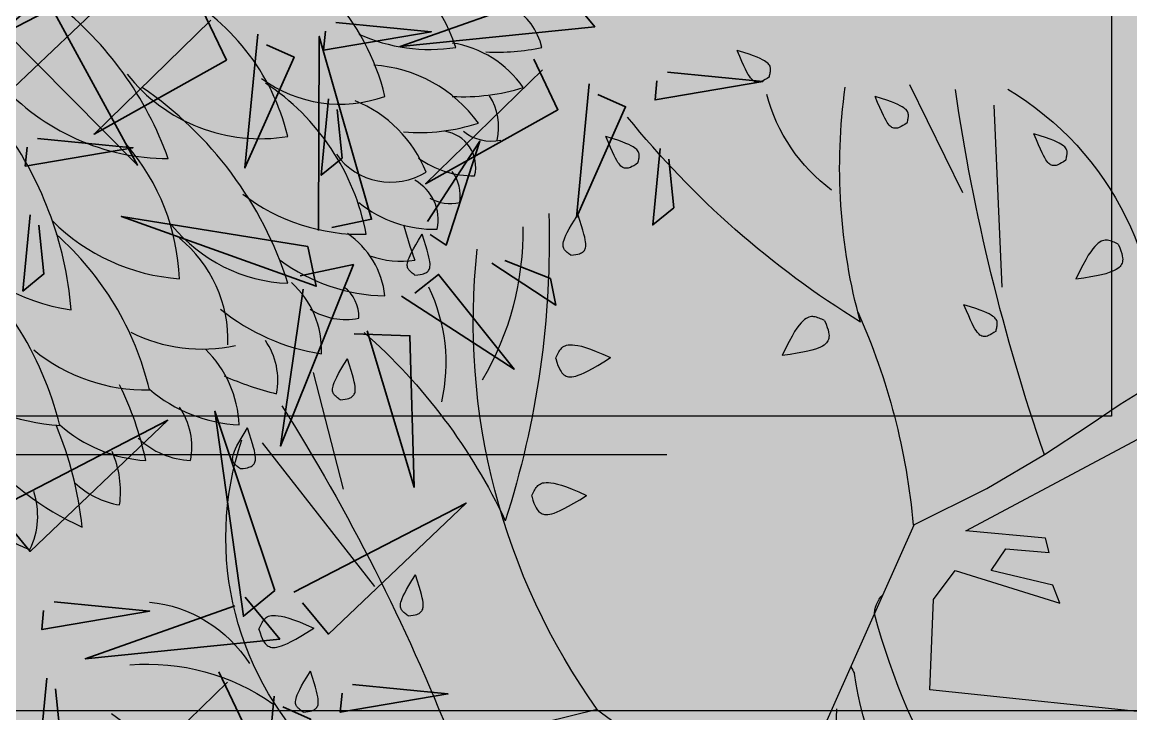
# Model space of a CAD drawing. Header units: millimetres. Extents: x -4760 to 87103, y -23275 to 20441.
# Drawn here: x 5363.7 to 5795.8, y 6147.2 to 6416.9 of the extents above; entities that cross this region are included whole.
import ezdxf

# ---------------------------------------------------------------- set-up
doc = ezdxf.new("R2010")
doc.units = ezdxf.units.MM
doc.header["$LTSCALE"] = 150
doc.linetypes.add('DASHED', pattern=[19.05, 12.7, -6.35])
for name, color, linetype in [('ad-Elevation 10', 8, 'Continuous'), ('ad-Furniture', 8, 'Continuous'), ('ad-Glass Sectionline', 140, 'Continuous')]:
    doc.layers.add(name, color=color, linetype=linetype)
doc.layers.add('ad-Landscape', color=7, linetype='Continuous', true_color=0x007f00)
doc.layers.add('ad-Landscape 2', color=7, linetype='Continuous', lineweight=35, true_color=0x264c00)

# ---------------------------------------------------------------- blocks, each defined once
blk = doc.blocks.new('bamboo')
at = {"layer": 'ad-Landscape 2'}
for points in [[(938.61, -322.22), (1080.52, -248.67), (967.05, -356.72), (945.72, -330.85)], [(1417.35, -271.74), (1445.8, -306.23), (1285.56, -322.46), (1408.74, -278.84)], [(992.9, -279.87), (1069.33, -420.25), (959, -309.01), (984.43, -287.16)], [(1122.57, -292.21), (1142.4, -333.8), (1033.44, -394.67), (1129.68, -300.83)], [(1232.63, -302.86), (1311.24, -310.47), (1222.51, -325.69), (1224.02, -309.96)], [(1168.23, -312.5), (1157.72, -422.57), (1198.18, -331.27), (1175.35, -321.12)], [(1218.23, -474.08), (1218.89, -314.25), (1261.98, -464.88), (1229.17, -471.78)], [(1395.62, -333.12), (1415.45, -374.71), (1306.49, -435.58), (1402.73, -341.74)], [(1505.68, -343.77), (1584.3, -351.38), (1495.57, -366.59), (1497.07, -350.87)], [(1441.29, -353.41), (1430.77, -463.48), (1471.23, -372.17), (1448.4, -362.03)], [(1226.62, -365.76), (1220.61, -428.66), (1237.83, -414.46), (1233.73, -374.38)], [(986.88, -398.31), (1065.49, -405.92), (976.77, -421.14), (978.27, -405.41)], [(1308.03, -466.61), (1351.23, -400.49), (1323.56, -486.16), (1310.33, -477.53)], [(1499.67, -406.67), (1493.66, -469.57), (1510.89, -455.36), (1506.78, -415.29)], [(980.87, -461.21), (974.86, -524.11), (992.09, -509.91), (987.98, -469.83)], [(1209.59, -487.31), (1055.92, -462.58), (1216.48, -520.08), (1209.59, -487.31)], [(1360.97, -501.1), (1413.9, -535.6), (1409.31, -513.75), (1371.9, -498.81)], [(1203.25, -511.45), (1247, -502.25), (1187.06, -651.74), (1205.55, -522.38)], [(1286.7, -528.13), (1379.34, -588.5), (1317.22, -510.3), (1297.64, -525.83)], [(1247.55, -559.17), (1293.59, -560.9), (1296.98, -685.66), (1258.48, -556.87)], [(1182.29, -770.68), (1132.92, -623.08), (1156.45, -791.99), (1182.29, -770.68)], [(952.26, -704.03), (1094.17, -630.48), (980.7, -738.52), (959.37, -712.65)], [(1198.01, -772.21), (1339.92, -698.66), (1226.45, -806.7), (1205.12, -780.83)], [(1000.53, -780.11), (1079.15, -787.72), (990.42, -802.94), (991.92, -787.22)], [(1157.95, -776.26), (1186.39, -810.76), (1026.16, -826.99), (1149.34, -783.37)], [(1136.22, -837.64), (1156.05, -879.24), (1047.09, -940.11), (1143.33, -846.26)], [(994.52, -843.01), (988.51, -905.91), (1005.74, -891.71), (1001.63, -851.64)], [(1246.28, -848.29), (1324.9, -855.9), (1236.17, -871.12), (1237.67, -855.39)], [(1181.89, -857.93), (1171.37, -968), (1211.83, -876.7), (1189, -866.55)]]:
    blk.add_lwpolyline(points, dxfattribs=at)
blk = doc.blocks.new('A$C7DA81DBD')
at = {"layer": 'ad-Landscape'}
for centre, radius, start, end in [((2.2585, -2.2572), 0.9551, 13.7428, 70.7401), ((2.7888, -2.0624), 0.7268, 18.6708, 63.797), ((1.8936, -2.412), 0.9205, 13.6684, 62.8823), ((3.5663, -1.8937), 0.2709, 13.6546, 102.449), ((0.9565, -2.7668), 1.425, 19.7331, 51.7721), ((3.3701, -1.1333), 0.7046, 245.6035, 278.753), ((3.3942, -2.2431), 0.4369, 34.7848, 81.073), ((3.6458, -0.9704), 0.8788, 267.0026, 282.0734), ((3.104, -2.4748), 0.5733, 35.7635, 86.3734), ((2.6751, -1.5084), 0.6953, 218.2825, 279.3433), ((2.3006, -1.3581), 0.9275, 221.7393, 269.8284), ((1.3292, -3.2587), 1.5303, 17.5905, 55.7456), ((3.0021, -1.5187), 0.5438, 233.779, 289.798), ((2.167, -2.7765), 0.9598, 10.8581, 56.5506), ((3.5079, -1.2176), 0.814, 266.7638, 287.5222), ((3.4132, -2.1554), 0.2388, 346.7548, 32.3176), ((2.8672, -2.5356), 0.5252, 21.8257, 68.0281), ((0.4415, -3.0214), 1.4626, 4.5397, 37.072), ((3.3241, -1.386), 0.7926, 265.5663, 288.0123), ((3.4098, -2.3203), 0.1483, 346.0967, 81.703), ((3.6227, -2.031), 0.1831, 231.1425, 282.0713), ((1.4468, -2.8141), 0.8978, 2.3009, 40.5076), ((3.2095, -2.1093), 0.2729, 215.3989, 302.1552), ((3.5474, -1.9775), 0.3785, 233.8191, 270.9542), ((3.3252, -2.438), 0.1695, 350.7137, 36.2765), ((3.2185, -2.5369), 0.186, 348.2362, 60.9945), ((3.0882, -1.8014), 0.7945, 232.4719, 271.5519), ((3.4542, -2.3019), 0.1679, 239.8902, 283.1809), ((3.387, -2.0873), 0.4877, 230.8294, 271.5989), ((2.4021, -1.9593), 0.8207, 225.1229, 265.9267), ((2.8129, -2.1522), 0.6446, 219.1564, 267.7817), ((4.7109, -2.1806), 1.4962, 194.5537, 200.4136), ((2.0257, -2.069), 0.8461, 218.4928, 261.4291), ((0.4879, -3.7225), 1.408, 14.0868, 50.7518), ((1.0136, -3.5245), 1.2421, 13.527, 48.3981), ((1.9988, -3.0323), 0.5442, 358.2486, 50.6804), ((2.8327, -2.8868), 0.3555, 6.207, 55.7181), ((3.2048, -2.0899), 0.7587, 233.8433, 268.585), ((3.255, -2.3074), 0.3987, 250.941, 277.7273), ((2.5541, -3.0699), 0.3719, 357.6019, 47.961), ((2.9291, -2.9329), 0.15, 357.4703, 53.8096), ((3.0549, -2.2322), 0.863, 231.0238, 261.3872), ((3.0253, -2.6704), 0.2744, 237.9754, 281.2662), ((2.4357, -2.4238), 0.6427, 243.0761, 282.3855), ((2.4584, -3.1948), 0.2887, 349.0778, 34.6406), ((2.2078, -2.5037), 0.7304, 230.8151, 271.0506), ((2.1285, -3.3962), 0.4606, 2.3648, 45.5832), ((1.8961, -2.6169), 0.7641, 227.3855, 266.8116), ((3.0457, -2.0047), 1.2814, 246.1435, 256.2848), ((0.9147, -3.7961), 1.3196, 11.9389, 26.2186), ((2.6219, -2.7574), 0.6207, 229.7759, 266.9333), ((2.1061, -3.4684), 0.2887, 349.0778, 34.6406), ((0.4659, -3.9514), 1.4875, 5.9725, 22.7074), ((2.2394, -2.9434), 0.5806, 228.3364, 266.6749), ((2.4029, -3.194), 0.3293, 226.2451, 267.6854), ((2.4444, -2.7002), 1.2047, 219.6176, 245.5256), ((1.6924, -3.6508), 0.4098, 352.3277, 23.6108), ((2.1581, -3.3546), 0.3559, 226.8629, 260.3692), ((1.4522, -3.7508), 0.3106, 333.8191, 18.7871), ((1.8213, -3.5993), 0.3023, 216.3212, 252.6008)]:
    blk.add_arc(centre, radius, start, end, dxfattribs=at)
blk = doc.blocks.new('A$C279134A6')
at = {"layer": 'ad-Landscape', "linetype": 'Continuous'}
for p, q in [((352.62, 400.13), (423.66, 240.51)), ((72.23, 376.89), (16.73, 336.36)), ((150.22, 271.73), (93.3, 199.01)), ((134.41, 222.4), (119.11, 163.38)), ((468.35, 119.95), (464.31, 27.7)), ((448.29, 72.2), (421.53, 17.41))]:
    blk.add_line(p, q, dxfattribs=at)
for points in [[(566.22, 448.74), (547.11, 430.52), (522.98, 414.51), (539.77, 401.2), (587.45, 406.7), (583.78, 399.37), (477.42, 382.87), (452.99, 374.92), (462.23, 357.76), (561.78, 348.05), (554.44, 337.06), (431.57, 324.23), (433.41, 278.42), (444.41, 263.76), (497.59, 280.25), (493.92, 271.09), (462.75, 263.76), (470.08, 252.76), (492.09, 254.59), (490.26, 247.26), (449.88, 243.53)], [(352.62, 400.13), (262.56, 334.25)], [(263.02, 334.14), (222.6, 344.15), (189.28, 350.19), (162.94, 353.59), (143.48, 355.67), (130.75, 357.77), (124.66, 361.2), (125.08, 367.3), (131.89, 377.39)], [(113.94, 335.5), (113.49, 335.19), (113.05, 334.87), (112.62, 334.56), (112.22, 334.23), (111.84, 333.9), (111.48, 333.57), (111.15, 333.22), (110.86, 332.86), (110.6, 332.49), (110.38, 332.1), (110.22, 331.67), (110.1, 331.19), (110.05, 330.66), (110.07, 330.06), (110.16, 329.37), (110.33, 328.6), (110.59, 327.72), (110.97, 326.69), (111.5, 325.47), (112.22, 324.01), (113.16, 322.26), (114.35, 320.17), (115.83, 317.71), (117.62, 314.81)], [(113.94, 335.5), (115.37, 335.37), (116.55, 335.21), (117.53, 335.02), (118.32, 334.81), (118.96, 334.58), (119.48, 334.33), (119.9, 334.06), (120.27, 333.76), (120.59, 333.44), (120.88, 333.1), (121.12, 332.71), (121.32, 332.26), (121.47, 331.75), (121.57, 331.15), (121.61, 330.47), (121.59, 329.68), (121.5, 328.76), (121.33, 327.68), (121.06, 326.38), (120.67, 324.81), (120.15, 322.92), (119.48, 320.66), (118.64, 317.97), (117.62, 314.81)], [(91.5, 293.44), (92.09, 295.37), (92.66, 296.96), (93.19, 298.25), (93.7, 299.28), (94.2, 300.09), (94.7, 300.73), (95.2, 301.24), (95.71, 301.66), (96.24, 302.01), (96.8, 302.31), (97.4, 302.53), (98.08, 302.68), (98.83, 302.74), (99.67, 302.71), (100.63, 302.57), (101.71, 302.31), (102.94, 301.93), (104.36, 301.39), (106.01, 300.66), (107.93, 299.71), (110.18, 298.5), (112.8, 297), (115.83, 295.18), (119.32, 293)], [(91.5, 293.44), (91.8, 292.73), (92.11, 292.04), (92.43, 291.36), (92.76, 290.71), (93.1, 290.09), (93.46, 289.51), (93.85, 288.96), (94.25, 288.45), (94.69, 287.99), (95.17, 287.58), (95.72, 287.22), (96.34, 286.93), (97.06, 286.71), (97.89, 286.56), (98.86, 286.49), (99.97, 286.5), (101.25, 286.61), (102.76, 286.85), (104.53, 287.25), (106.63, 287.85), (109.1, 288.69), (112.01, 289.8), (115.4, 291.22), (119.32, 293)], [(167.13, 286.62), (166.68, 286.3), (166.24, 285.99), (165.82, 285.67), (165.41, 285.35), (165.03, 285.02), (164.68, 284.68), (164.35, 284.34), (164.05, 283.98), (163.8, 283.61), (163.58, 283.21), (163.41, 282.78), (163.3, 282.31), (163.25, 281.77), (163.26, 281.17), (163.35, 280.49), (163.52, 279.72), (163.79, 278.84), (164.17, 277.81), (164.7, 276.58), (165.42, 275.12), (166.36, 273.37), (167.55, 271.28), (169.03, 268.82), (170.82, 265.93)], [(167.13, 286.62), (168.56, 286.48), (169.75, 286.32), (170.72, 286.14), (171.52, 285.93), (172.16, 285.7), (172.67, 285.44), (173.1, 285.17), (173.46, 284.87), (173.78, 284.56), (174.07, 284.21), (174.32, 283.82), (174.52, 283.37), (174.67, 282.86), (174.77, 282.27), (174.81, 281.58), (174.79, 280.79), (174.7, 279.88), (174.53, 278.79), (174.25, 277.5), (173.87, 275.93), (173.35, 274.04), (172.68, 271.77), (171.84, 269.09), (170.82, 265.93)], [(449.88, 243.53), (588.09, 169.82), (635.95, 99.71)], [(423.23, 240.72), (460.45, 222.04), (489.69, 204.96), (511.91, 190.42), (528.06, 179.35), (539.08, 172.67), (545.95, 171.31)], [(229.79, 226.07), (230.38, 228), (230.94, 229.58), (231.48, 230.87), (231.99, 231.9), (232.49, 232.72), (232.99, 233.36), (233.49, 233.87), (234, 234.28), (234.52, 234.64), (235.08, 234.93), (235.69, 235.16), (236.36, 235.31), (237.12, 235.37), (237.96, 235.33), (238.92, 235.19), (240, 234.94), (241.23, 234.56), (242.65, 234.01), (244.29, 233.28), (246.22, 232.33), (248.47, 231.12), (251.09, 229.62), (254.12, 227.8), (257.61, 225.62)], [(229.79, 226.07), (230.09, 225.35), (230.4, 224.66), (230.72, 223.99), (231.05, 223.34), (231.39, 222.72), (231.75, 222.13), (232.14, 221.58), (232.54, 221.07), (232.98, 220.61), (233.46, 220.2), (234.01, 219.85), (234.63, 219.56), (235.35, 219.33), (236.18, 219.18), (237.15, 219.11), (238.26, 219.13), (239.54, 219.23), (241.04, 219.47), (242.82, 219.87), (244.91, 220.47), (247.39, 221.31), (250.29, 222.42), (253.68, 223.85), (257.61, 225.62)], [(82.08, 212.05), (81.62, 211.74), (81.19, 211.42), (80.76, 211.1), (80.36, 210.78), (79.98, 210.45), (79.62, 210.12), (79.29, 209.77), (79, 209.41), (78.74, 209.04), (78.52, 208.65), (78.36, 208.22), (78.24, 207.74), (78.19, 207.21), (78.21, 206.61), (78.3, 205.92), (78.47, 205.15), (78.73, 204.27), (79.11, 203.24), (79.64, 202.02), (80.36, 200.56), (81.3, 198.81), (82.49, 196.72), (83.97, 194.26), (85.76, 191.36)], [(82.08, 212.05), (83.51, 211.92), (84.69, 211.76), (85.67, 211.57), (86.46, 211.36), (87.1, 211.13), (87.62, 210.88), (88.04, 210.6), (88.4, 210.31), (88.73, 209.99), (89.02, 209.65), (89.26, 209.26), (89.46, 208.81), (89.61, 208.3), (89.71, 207.7), (89.75, 207.02), (89.73, 206.22), (89.64, 205.31), (89.47, 204.23), (89.2, 202.93), (88.81, 201.36), (88.29, 199.47), (87.62, 197.21), (86.78, 194.52), (85.76, 191.36)], [(132.69, 177.1), (132.24, 176.78), (131.8, 176.47), (131.37, 176.15), (130.97, 175.82), (130.59, 175.5), (130.23, 175.16), (129.9, 174.81), (129.61, 174.46), (129.35, 174.08), (129.13, 173.69), (128.97, 173.26), (128.85, 172.78), (128.8, 172.25), (128.82, 171.65), (128.91, 170.97), (129.08, 170.19), (129.34, 169.31), (129.72, 168.29), (130.25, 167.06), (130.97, 165.6), (131.91, 163.85), (133.1, 161.76), (134.58, 159.3), (136.37, 156.41)], [(132.69, 177.1), (134.12, 176.96), (135.3, 176.8), (136.28, 176.61), (137.07, 176.41), (137.71, 176.17), (138.23, 175.92), (138.65, 175.65), (139.02, 175.35), (139.34, 175.04), (139.63, 174.69), (139.87, 174.3), (140.07, 173.85), (140.22, 173.34), (140.32, 172.74), (140.36, 172.06), (140.34, 171.27), (140.25, 170.35), (140.08, 169.27), (139.81, 167.97), (139.42, 166.4), (138.9, 164.51), (138.23, 162.25), (137.39, 159.57), (136.37, 156.41)], [(241.95, 156.21), (242.54, 158.14), (243.1, 159.73), (243.64, 161.02), (244.15, 162.05), (244.65, 162.86), (245.15, 163.5), (245.65, 164.01), (246.16, 164.42), (246.69, 164.78), (247.25, 165.08), (247.85, 165.3), (248.53, 165.45), (249.28, 165.51), (250.12, 165.48), (251.08, 165.34), (252.16, 165.08), (253.39, 164.7), (254.81, 164.16), (256.45, 163.43), (258.38, 162.47), (260.63, 161.26), (263.25, 159.77), (266.28, 157.94), (269.77, 155.77)], [(241.95, 156.21), (242.25, 155.5), (242.56, 154.8), (242.88, 154.13), (243.21, 153.48), (243.55, 152.86), (243.91, 152.27), (244.3, 151.72), (244.7, 151.22), (245.14, 150.76), (245.62, 150.34), (246.17, 149.99), (246.79, 149.7), (247.51, 149.48), (248.34, 149.33), (249.31, 149.26), (250.42, 149.27), (251.7, 149.38), (253.2, 149.61), (254.98, 150.01), (257.07, 150.61), (259.55, 151.45), (262.46, 152.57), (265.85, 153.99), (269.77, 155.77)], [(378.21, 137), (379.01, 138.85), (379.62, 140.43), (380.05, 141.75), (380.33, 142.87), (380.48, 143.82), (380.52, 144.62), (380.47, 145.33), (380.35, 145.98), (380.18, 146.59), (379.95, 147.18), (379.64, 147.75), (379.22, 148.3), (378.69, 148.83), (378.03, 149.36), (377.21, 149.87), (376.22, 150.38), (375.04, 150.89), (373.61, 151.4), (371.88, 151.92), (369.8, 152.45), (367.3, 152.99), (364.34, 153.55), (360.85, 154.14), (356.78, 154.76)], [(378.21, 137), (377.52, 136.66), (376.83, 136.33), (376.15, 136.03), (375.48, 135.75), (374.81, 135.5), (374.16, 135.29), (373.51, 135.12), (372.87, 135), (372.24, 134.93), (371.6, 134.94), (370.96, 135.02), (370.3, 135.2), (369.61, 135.5), (368.87, 135.93), (368.1, 136.5), (367.26, 137.24), (366.36, 138.15), (365.37, 139.31), (364.28, 140.77), (363.08, 142.59), (361.75, 144.83), (360.26, 147.57), (358.61, 150.86), (356.78, 154.76)], [(465.18, 142.27), (464.01, 143.09), (463, 143.74), (462.14, 144.23), (461.41, 144.59), (460.77, 144.83), (460.21, 144.98), (459.71, 145.04), (459.24, 145.06), (458.79, 145.03), (458.35, 144.95), (457.91, 144.81), (457.46, 144.6), (457.01, 144.31), (456.55, 143.92), (456.08, 143.43), (455.58, 142.81), (455.05, 142.06), (454.48, 141.13), (453.84, 139.96), (453.12, 138.52), (452.28, 136.75), (451.32, 134.59), (450.21, 132.01), (448.93, 128.94)], [(465.18, 142.27), (465.32, 141.73), (465.45, 141.21), (465.57, 140.69), (465.66, 140.18), (465.74, 139.68), (465.79, 139.2), (465.81, 138.72), (465.81, 138.26), (465.76, 137.81), (465.67, 137.37), (465.52, 136.93), (465.29, 136.5), (464.98, 136.06), (464.58, 135.61), (464.07, 135.15), (463.44, 134.68), (462.67, 134.18), (461.71, 133.64), (460.51, 133.06), (459.01, 132.42), (457.16, 131.7), (454.9, 130.89), (452.17, 129.97), (448.93, 128.94)], [(170.59, 113.93), (170.14, 113.62), (169.7, 113.3), (169.28, 112.98), (168.88, 112.66), (168.49, 112.33), (168.14, 112), (167.81, 111.65), (167.52, 111.29), (167.26, 110.92), (167.04, 110.53), (166.87, 110.1), (166.76, 109.62), (166.71, 109.09), (166.73, 108.49), (166.82, 107.8), (166.99, 107.03), (167.25, 106.15), (167.63, 105.12), (168.16, 103.9), (168.88, 102.44), (169.82, 100.68), (171.01, 98.6), (172.49, 96.13), (174.28, 93.24)], [(170.59, 113.93), (172.02, 113.8), (173.21, 113.64), (174.19, 113.45), (174.98, 113.24), (175.62, 113.01), (176.14, 112.76), (176.56, 112.48), (176.92, 112.19), (177.25, 111.87), (177.53, 111.53), (177.78, 111.14), (177.98, 110.69), (178.13, 110.18), (178.23, 109.58), (178.27, 108.9), (178.25, 108.1), (178.16, 107.19), (177.99, 106.11), (177.72, 104.81), (177.33, 103.24), (176.81, 101.35), (176.14, 99.09), (175.3, 96.4), (174.28, 93.24)], [(527.08, 98.27), (526.39, 97.93), (525.7, 97.6), (525.02, 97.3), (524.35, 97.02), (523.69, 96.77), (523.03, 96.56), (522.38, 96.39), (521.74, 96.27), (521.11, 96.2), (520.48, 96.2), (519.83, 96.29), (519.17, 96.47), (518.48, 96.77), (517.75, 97.2), (516.97, 97.77), (516.13, 98.51), (515.23, 99.42), (514.24, 100.58), (513.16, 102.04), (511.95, 103.86), (510.62, 106.1), (509.13, 108.84), (507.49, 112.12), (505.66, 116.03)], [(527.08, 98.27), (527.88, 100.12), (528.49, 101.69), (528.92, 103.02), (529.2, 104.14), (529.35, 105.08), (529.39, 105.89), (529.34, 106.6), (529.23, 107.25), (529.06, 107.86), (528.82, 108.45), (528.51, 109.02), (528.09, 109.57), (527.56, 110.1), (526.9, 110.63), (526.08, 111.14), (525.09, 111.65), (523.91, 112.16), (522.48, 112.67), (520.76, 113.19), (518.67, 113.71), (516.18, 114.26), (513.21, 114.82), (509.72, 115.41), (505.66, 116.03)], [(249.57, 103.78), (249.11, 103.47), (248.68, 103.15), (248.25, 102.83), (247.85, 102.51), (247.47, 102.18), (247.11, 101.85), (246.78, 101.5), (246.49, 101.14), (246.23, 100.77), (246.01, 100.38), (245.85, 99.95), (245.73, 99.47), (245.68, 98.94), (245.7, 98.33), (245.79, 97.65), (245.96, 96.88), (246.22, 96), (246.6, 94.97), (247.13, 93.75), (247.85, 92.29), (248.79, 90.53), (249.98, 88.45), (251.46, 85.98), (253.25, 83.09)], [(249.57, 103.78), (251, 103.65), (252.18, 103.49), (253.16, 103.3), (253.95, 103.09), (254.59, 102.86), (255.11, 102.61), (255.53, 102.33), (255.89, 102.04), (256.22, 101.72), (256.51, 101.38), (256.75, 100.99), (256.95, 100.54), (257.1, 100.03), (257.2, 99.43), (257.24, 98.74), (257.22, 97.95), (257.13, 97.04), (256.96, 95.96), (256.69, 94.66), (256.3, 93.09), (255.78, 91.2), (255.11, 88.94), (254.27, 86.25), (253.25, 83.09)], [(283.67, 56.96), (282.5, 57.79), (281.49, 58.43), (280.63, 58.93), (279.89, 59.28), (279.26, 59.52), (278.7, 59.67), (278.2, 59.74), (277.73, 59.75), (277.28, 59.72), (276.83, 59.64), (276.39, 59.51), (275.95, 59.3), (275.5, 59), (275.04, 58.62), (274.56, 58.12), (274.07, 57.51), (273.54, 56.76), (272.97, 55.82), (272.33, 54.66), (271.6, 53.21), (270.77, 51.44), (269.81, 49.29), (268.7, 46.7), (267.42, 43.64)], [(283.67, 56.96), (283.81, 56.43), (283.94, 55.9), (284.05, 55.38), (284.15, 54.88), (284.23, 54.38), (284.28, 53.89), (284.3, 53.41), (284.29, 52.95), (284.25, 52.5), (284.16, 52.06), (284, 51.63), (283.78, 51.19), (283.47, 50.75), (283.07, 50.3), (282.56, 49.84), (281.92, 49.37), (281.15, 48.87), (280.2, 48.34), (279, 47.75), (277.5, 47.11), (275.64, 46.39), (273.38, 45.58), (270.66, 44.67), (267.42, 43.64)], [(500.59, 55.59), (499.41, 56.42), (498.41, 57.07), (497.55, 57.56), (496.81, 57.92), (496.17, 58.16), (495.61, 58.3), (495.11, 58.37), (494.65, 58.38), (494.2, 58.35), (493.75, 58.27), (493.31, 58.14), (492.87, 57.93), (492.42, 57.64), (491.96, 57.25), (491.48, 56.75), (490.98, 56.14), (490.46, 55.39), (489.88, 54.45), (489.25, 53.29), (488.52, 51.85), (487.69, 50.07), (486.72, 47.92), (485.61, 45.33), (484.33, 42.27)], [(500.59, 55.59), (500.73, 55.06), (500.85, 54.53), (500.97, 54.01), (501.07, 53.51), (501.14, 53.01), (501.19, 52.52), (501.22, 52.05), (501.21, 51.58), (501.17, 51.13), (501.07, 50.69), (500.92, 50.26), (500.7, 49.82), (500.39, 49.38), (499.98, 48.93), (499.47, 48.48), (498.84, 48), (498.07, 47.5), (497.11, 46.97), (495.91, 46.39), (494.41, 45.74), (492.56, 45.02), (490.3, 44.21), (487.58, 43.3), (484.33, 42.27)], [(420.14, 36.66), (418.97, 37.49), (417.96, 38.14), (417.1, 38.63), (416.36, 38.99), (415.72, 39.23), (415.17, 39.37), (414.66, 39.44), (414.2, 39.45), (413.75, 39.42), (413.3, 39.34), (412.86, 39.21), (412.42, 39), (411.97, 38.71), (411.51, 38.32), (411.03, 37.82), (410.53, 37.21), (410.01, 36.46), (409.44, 35.52), (408.8, 34.36), (408.07, 32.92), (407.24, 31.14), (406.27, 28.99), (405.16, 26.4), (403.88, 23.34)], [(420.14, 36.66), (420.28, 36.13), (420.41, 35.6), (420.52, 35.08), (420.62, 34.58), (420.69, 34.08), (420.75, 33.59), (420.77, 33.12), (420.76, 32.65), (420.72, 32.2), (420.62, 31.76), (420.47, 31.33), (420.25, 30.89), (419.94, 30.45), (419.54, 30), (419.02, 29.55), (418.39, 29.07), (417.62, 28.57), (416.66, 28.04), (415.46, 27.46), (413.96, 26.81), (412.11, 26.09), (409.85, 25.28), (407.13, 24.37), (403.88, 23.34)], [(350.27, 13.32), (349.1, 14.15), (348.09, 14.8), (347.23, 15.29), (346.49, 15.65), (345.85, 15.89), (345.3, 16.03), (344.79, 16.1), (344.33, 16.11), (343.88, 16.08), (343.43, 16), (342.99, 15.87), (342.55, 15.66), (342.1, 15.37), (341.64, 14.98), (341.16, 14.48), (340.66, 13.87), (340.14, 13.12), (339.57, 12.18), (338.93, 11.02), (338.2, 9.58), (337.37, 7.8), (336.4, 5.65), (335.29, 3.06), (334.01, 0)], [(350.27, 13.32), (350.41, 12.79), (350.54, 12.26), (350.65, 11.75), (350.75, 11.24), (350.82, 10.74), (350.88, 10.25), (350.9, 9.78), (350.89, 9.31), (350.85, 8.86), (350.75, 8.42), (350.6, 7.99), (350.38, 7.55), (350.07, 7.11), (349.67, 6.67), (349.15, 6.21), (348.52, 5.73), (347.75, 5.23), (346.79, 4.7), (345.59, 4.12), (344.09, 3.47), (342.24, 2.75), (339.98, 1.94), (337.26, 1.03), (334.01, 0)]]:
    blk.add_lwpolyline(points, dxfattribs=at)
for centre, radius, start, end in [((590, 286.65), 198.75, 121.5506, 171.5132), ((751.75, 192.15), 360.52, 132.1856, 164.9693), ((503.62, 343.37), 119.5, 115.952, 184.5818), ((230.18, 247.07), 155.43, 132.7556, 198.6371), ((-760.64, 724.43), 1020.98, 327.78954, 338.49694), ((538.85, 137.6), 338.69, 144.528, 186.2468), ((35.06, 421.54), 110.38, 265.3254, 305.1537), ((342.11, 341.19), 57.18, 329.94, 333.8417), ((29.31, 347.21), 67.87, 275.7611, 327.6837), ((417.56, 286.05), 14, 177.1649, 226.3154), ((-51.03, 364.35), 295.58, 311.5008, 334.7886), ((-226.14, 96.21), 464.83, 358.3377, 17.8186), ((85.88, 270.75), 338.69, 335.9092, 354.9132), ((1454.72, -128.37), 1020.98, 160.94432, 171.65172), ((97.18, 158.36), 89.05, 334.3958, 12.8307), ((391.57, 153.22), 155.43, 300.8041, 6.6856), ((77.87, 92.12), 147.38, 358.9379, 30.6247), ((640.16, -258.11), 464.83, 121.6227, 141.1035), ((681.48, 59.47), 295.58, 164.6527, 187.9404), ((434.94, -0.66), 89.05, 126.6105, 165.0455)]:
    blk.add_arc(centre, radius, start, end, dxfattribs=at)
blk = doc.blocks.new('zw$3ABB')
at = {"layer": 'ad-Elevation 10', "linetype": 'DASHED'}
blk.add_lwpolyline([(100, -1936.67), (3265, -1936.67), (3265, -2036.67), (100, -2036.67)], close=True, dxfattribs=at)
at = {"layer": 'ad-Glass Sectionline', "transparency": 33554585}
blk.add_lwpolyline([(1186.67, -1058.33), (2178.33, -1058.33), (2178.33, -1921.67), (1186.67, -1921.67)], close=True, dxfattribs=at)
blk = doc.blocks.new('zw$DAD3')
at = {"true_color": 0x7f5f3f, "transparency": 33554610}
h = blk.add_hatch(dxfattribs=at)
h.set_pattern_fill('DOTS', color=37, scale=20, angle=360)
h.set_pattern_definition([(360, (-800139.518, 271344.397), (15.875, 31.75), [0, -31.75])])
h.paths.add_polyline_path([(450, -2530), (2915, -2530), (2915, -450), (450, -450)])
blk.add_blockref('zw$3ABB', (0, 0))
at = {"xscale": 95.10164028446887, "yscale": 95.10164028446887, "zscale": 95.10164028446887}
blk.add_blockref('A$C7DA81DBD', (1592.07, -1603.96), dxfattribs=at)
at = {"layer": 'ad-Landscape', "linetype": 'Continuous', "xscale": 0.473259546584505, "yscale": 0.473259546584505, "zscale": 0.473259546584505}
blk.add_blockref('bamboo', (1292.6, -1624.94), dxfattribs=at)
at = {"layer": 'ad-Landscape', "xscale": -0.7689692653037794, "yscale": 0.7689692653037794, "zscale": 0.7689692653037794, "rotation": 180.0000000000003}
blk.add_blockref('A$C279134A6', (1775.58, -1779.13), dxfattribs=at)
blk = doc.blocks.new('zw$66EE')
at = {"layer": 'ad-Furniture', "rotation": 359.9999999999997}
blk.add_blockref('zw$DAD3', (3610, 8185), dxfattribs=at)
blk = doc.blocks.new('1625_West Villa')
at = {"layer": 'ad-Furniture'}
blk.add_blockref('zw$66EE', (0, 0), dxfattribs=at)

msp = doc.modelspace()

# ---------------------------------------------------------------- block references
msp.add_blockref('1625_West Villa', (0, 0))

doc.saveas('drawing.dxf')
